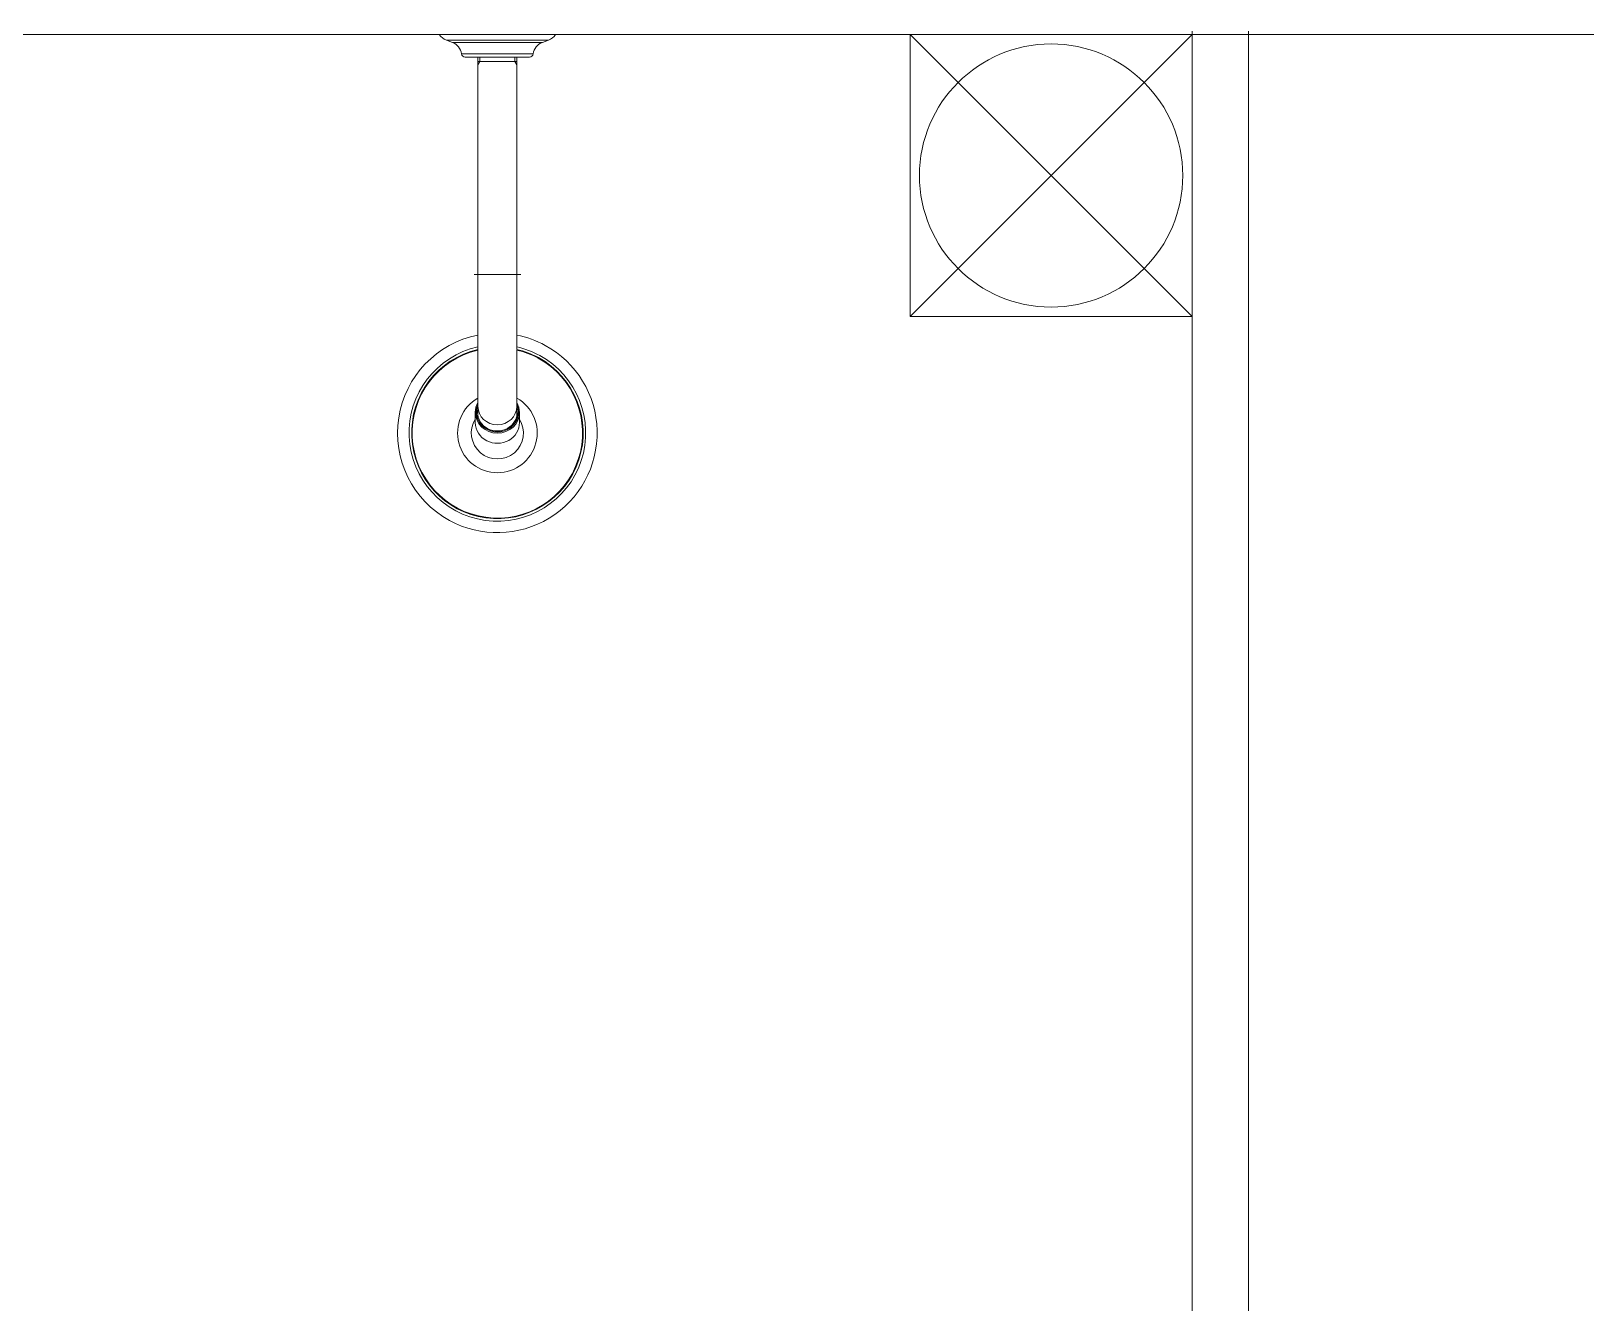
# Model space of a CAD drawing. Header units: millimetres. Extents: x 206 to 837, y 40 to 323.
# Drawn here: x 689.812 to 690.638, y 268.126 to 268.803 of the extents above; entities that cross this region are included whole.
import ezdxf

# ---------------------------------------------------------------- set-up
doc = ezdxf.new("R2010")
doc.units = ezdxf.units.MM
doc.linetypes.add('DASHDOT', pattern=[25.4, 12.7, -6.35, 0, -6.35])
doc.layers.add('I-ARQ', color=8, linetype='Continuous', lineweight=0)

msp = doc.modelspace()

# ---------------------------------------------------------------- linework, layer by layer
at = {"layer": 'I-ARQ'}
for p, q in [((692.10903, 268.80122), (689.63403, 268.80122)), ((690.42903, 268.65122), (690.27903, 268.80122)), ((690.42903, 268.80122), (690.27903, 268.65122)), ((690.27903, 268.65122), (690.27903, 268.80122)), ((690.27903, 268.80122), (690.42903, 268.80122)), ((690.42903, 268.80307), (690.42903, 267.44122)), ((690.42903, 268.80122), (690.42903, 268.65122)), ((690.45903, 268.80307), (690.45903, 267.44122)), ((690.42903, 268.65122), (690.27903, 268.65122))]:
    msp.add_line(p, q, dxfattribs=at)
at = {"layer": 'I-ARQ', "ltscale": 0.200747}
msp.add_lwpolyline([(690.03243, 268.79821, -0.164371), (690.02867, 268.80122), (690.09044, 268.80122, -0.164371), (690.08669, 268.79821)], format="xyb", dxfattribs=at)
at = {"layer": 'I-ARQ'}
msp.add_lwpolyline([(690.08669, 268.79821), (690.03243, 268.79821), (690.03561, 268.79706), (690.08351, 268.79706)], close=True, dxfattribs=at)
for points in [[(690.04049, 268.79095, 0.280777), (690.03561, 268.79706)], [(690.07863, 268.79095, -0.377188), (690.07664, 268.7892), (690.04247, 268.7892, -0.377188), (690.04049, 268.79095)], [(690.08351, 268.79706, 0.280777), (690.07863, 268.79095)], [(690.04922, 268.64132, 0.700978), (690.03412, 268.54271, 1), (690.085, 268.63584, 0.07613), (690.0699, 268.64132)], [(690.0699, 268.63507, -0.06962), (690.08207, 268.63048, -5.480122), (690.04922, 268.63507)], [(690.04922, 268.60775, 3.836175), (690.0699, 268.60775)], [(690.0478, 268.59662, 1.802734), (690.07132, 268.59662)]]:
    msp.add_lwpolyline(points, format="xyb", dxfattribs=at)
at = {"layer": 'I-ARQ', "ltscale": 0.352288}
msp.add_lwpolyline([(690.07863, 268.79095), (690.04049, 268.79095)], dxfattribs=at)
at = {"layer": 'I-ARQ', "ltscale": 0.029062}
for points in [[(690.05026, 268.7892), (690.05026, 268.78688), (690.04922, 268.78509)], [(690.06886, 268.7892), (690.06886, 268.78688)]]:
    msp.add_lwpolyline(points, dxfattribs=at)
at = {"layer": 'I-ARQ'}
for points in [[(690.04922, 268.7892), (690.04922, 268.67357)], [(690.0699, 268.7892), (690.0699, 268.67357)]]:
    msp.add_lwpolyline(points, dxfattribs=at)
at = {"layer": 'I-ARQ', "ltscale": 0.242325}
msp.add_lwpolyline([(690.0699, 268.78688), (690.04922, 268.78688)], dxfattribs=at)
at = {"layer": 'I-ARQ', "ltscale": 0.218093}
msp.add_lwpolyline([(690.06886, 268.78688), (690.05139, 268.78688)], dxfattribs=at)
at = {"layer": 'I-ARQ', "ltscale": 0.025813}
msp.add_lwpolyline([(690.06886, 268.78688), (690.0699, 268.78509)], dxfattribs=at)
at = {"layer": 'I-ARQ', "linetype": 'DASHDOT', "ltscale": 0.30975}
msp.add_lwpolyline([(690.04716, 268.67357), (690.07196, 268.67357)], dxfattribs=at)
at = {"layer": 'I-ARQ', "ltscale": 0.06322}
for points in [[(690.04922, 268.64132), (690.04922, 268.67357)], [(690.0699, 268.64132), (690.0699, 268.67357)], [(690.04922, 268.60775), (690.04922, 268.64132)], [(690.0699, 268.63507), (690.0699, 268.64132)], [(690.04922, 268.59826), (690.04922, 268.60775)], [(690.0699, 268.59826), (690.0699, 268.60775)]]:
    msp.add_lwpolyline(points, dxfattribs=at)
at = {"layer": 'I-ARQ', "ltscale": 0.258125}
msp.add_lwpolyline([(690.0699, 268.67357), (690.04922, 268.67357)], dxfattribs=at)
at = {"layer": 'I-ARQ', "ltscale": 0.06322}
for points in [[(690.0699, 268.63507), (690.0699, 268.63371, -0.067971), (690.08143, 268.62932, -5.429636), (690.04922, 268.63371)], [(690.0699, 268.60775), (690.0699, 268.63338, -0.067551), (690.08128, 268.62903, -5.416932), (690.04922, 268.63338)]]:
    msp.add_lwpolyline(points, format="xyb", dxfattribs=at)
at = {"layer": 'I-ARQ', "ltscale": 0.067122}
msp.add_lwpolyline([(690.0478, 268.5948), (690.0478, 268.60029, -0.128945), (690.04922, 268.60547)], format="xyb", dxfattribs=at)
at = {"layer": 'I-ARQ', "ltscale": 0.067121}
for points in [[(690.07132, 268.60018), (690.07132, 268.59662)], [(690.07132, 268.59662), (690.07132, 268.5948)]]:
    msp.add_lwpolyline(points, dxfattribs=at)
at = {"layer": 'I-ARQ'}
msp.add_circle((690.35403, 268.72622), 0.07, dxfattribs=at)
for centre, major_axis, ratio, start_param, end_param in [((690.05956, 268.60035), (-0.01126, 0), 0.939693, 5.874594, 9.833369), ((690.05956, 268.60035), (-0.01116, 0), 0.939693, 5.895727, 9.812236), ((690.05956, 268.60018), (-0.01176, 0), 0.939693, 6.283156, 9.424748), ((690.05956, 268.60023), (-0.01055, 0), 0.939693, 6.083746, 6.283156), ((690.05956, 268.60023), (-0.01055, 0), 0.939693, 6.283156, 7.353981), ((690.05956, 268.59966), (-0.01055, 0), 0.939693, 6.083746, 6.254788), ((690.05956, 268.60333), (0.01034, 0), 0.939693, 3.141593, 6.283185), ((690.05956, 268.60023), (-0.01055, 0), 0.939693, 1.070796, 3.141564), ((690.05956, 268.60018), (-0.01176, -0.00001), 0.942388, 3.140774, 3.638398), ((690.05956, 268.60023), (-0.01055, 0), 0.939693, 3.141564, 3.341037), ((690.05956, 268.59966), (-0.01055, 0), 0.939693, 3.169992, 3.341037), ((690.05956, 268.5948), (-0.01176, 0), 0.939693, 6.283156, 7.353981), ((690.05956, 268.5948), (-0.01176, 0), 0.939693, 1.070796, 3.141564)]:
    msp.add_ellipse(centre, major_axis=major_axis, ratio=ratio, start_param=start_param, end_param=end_param, dxfattribs=at)

doc.saveas('drawing.dxf')
